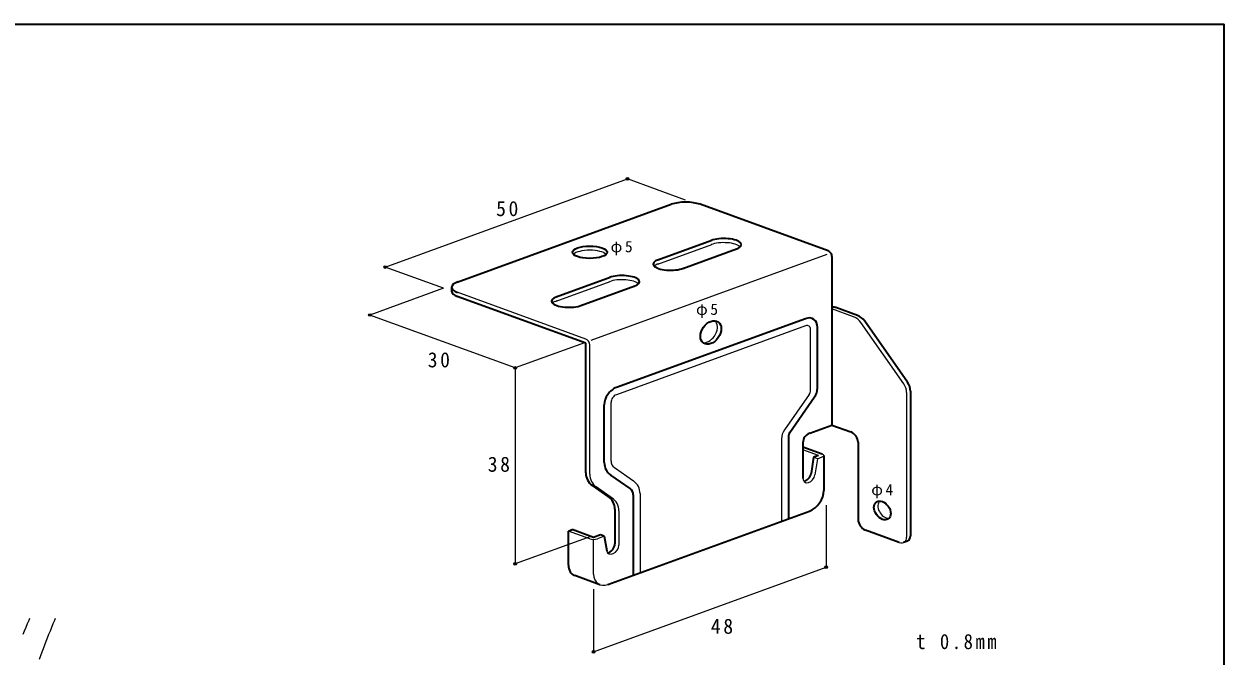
# Model space of a CAD drawing. Units: millimetres on the paper. Extents: x -405 to 411, y -913 to 286.
# Drawn here: x 178.2 to 410.9, y -760.5 to -637.7 of the extents above; entities that cross this region are included whole.
import ezdxf

# ---------------------------------------------------------------- set-up
doc = ezdxf.new("R2010")
doc.units = ezdxf.units.MM
doc.header["$PDMODE"] = 32
doc.header["$PDSIZE"] = 0.5
for name, color, linetype, lineweight in [('0-1_本体', 7, 'Continuous', 35), ('0-8_寸法線', 4, 'Continuous', 18), ('F-0_枠図面', 4, 'Continuous', 18)]:
    doc.layers.add(name, color=color, linetype=linetype, lineweight=lineweight)
doc.styles.add('ＭＳ ゴシック', font='')
doc.styles.get('ＭＳ ゴシック').set_extended_font_data('MS Gothic')

msp = doc.modelspace()

# ---------------------------------------------------------------- linework, layer by layer
at = {"layer": '0-1_本体'}
for p, q in [((262.219, -687.786), (303.706, -672.686)), ((334.151, -681.715), (309.344, -672.686)), ((301.145, -683.468), (311.599, -679.663)), ((305.961, -685.136), (316.415, -681.331)), ((334.903, -682.789), (334.903, -715.489)), ((281.412, -690.651), (291.866, -686.846)), ((286.227, -692.318), (296.681, -688.513)), ((261.141, -688.961), (261.141, -689.561)), ((287.167, -699.616), (262.219, -690.536)), ((334.903, -692.578), (334.9, -692.577)), ((334.903, -692.987), (334.9, -692.988)), ((339.837, -694.237), (335.649, -692.713)), ((329.737, -694.869), (293.087, -708.209)), ((349.581, -707.206), (341.269, -695.336)), ((332.084, -708.326), (332.084, -696.513)), ((287.167, -724.755), (287.167, -699.616)), ((350.123, -708.927), (350.123, -736.982)), ((290.738, -722.759), (290.738, -711.564)), ((326.717, -716.937), (331.542, -710.047)), ((330.581, -717.062), (334.903, -715.489)), ((334.9, -715.488), (338.565, -716.821)), ((326.446, -717.797), (326.446, -733.667)), ((329.265, -718.941), (329.265, -725.791)), ((339.975, -718.835), (339.975, -733.835)), ((333.024, -721.126), (329.265, -719.758)), ((332.272, -721.399), (331.337, -721.74)), ((333.335, -721.399), (333.335, -728.16)), ((331.337, -721.74), (330.845, -724.886)), ((295.736, -727.821), (292.017, -725.217)), ((291.526, -729.369), (288.446, -727.212)), ((296.376, -729.05), (296.376, -744.612)), ((291.456, -746.402), (330.516, -732.186)), ((292.805, -731.826), (292.805, -738.514)), ((283.784, -736.038), (284.536, -735.764)), ((283.784, -736.038), (284.348, -735.833)), ((283.784, -742.64), (283.784, -736.038)), ((290.734, -737.065), (289.982, -736.792)), ((290.734, -737.065), (291.226, -739.853)), ((347.962, -738.242), (341.384, -735.848)), ((349.535, -737.987), (348.758, -738.27)), ((289.896, -746.446), (285.01, -744.667))]:
    msp.add_line(p, q, dxfattribs=at)
at = {"layer": '0-1_本体', "color": 4, "lineweight": 18}
for p, q in [((301.145, -684.268), (311.599, -680.463)), ((333.917, -682.411), (288.11, -699.084)), ((281.412, -691.451), (291.866, -687.646)), ((287.167, -698.816), (262.219, -689.736)), ((339.086, -694.511), (334.9, -692.988)), ((348.829, -707.48), (340.517, -695.609)), ((329.735, -696.27), (293.087, -709.609)), ((330.769, -708.698), (330.769, -696.993)), ((287.919, -725.028), (287.919, -699.89)), ((330.498, -709.559), (325.673, -716.448)), ((349.372, -709.201), (349.372, -737.255)), ((292.053, -722.482), (292.053, -711.085)), ((325.131, -718.169), (325.131, -734.146)), ((332.272, -721.399), (329.265, -720.305)), ((292.693, -723.71), (296.412, -726.315)), ((332.088, -722.014), (331.337, -721.74)), ((332.088, -722.014), (331.597, -725.159)), ((332.088, -722.014), (333.024, -721.673)), ((292.278, -729.642), (289.198, -727.486)), ((297.692, -728.772), (297.692, -744.133)), ((293.557, -732.099), (293.557, -738.787)), ((287.919, -737.543), (283.784, -736.038)), ((290.734, -737.065), (289.422, -737.543)), ((288.671, -744.418), (288.671, -737.816))]:
    msp.add_line(p, q, dxfattribs=at)
at = {"layer": '0-1_本体'}
msp.add_lwpolyline([(289.982, -736.792), (288.671, -737.269), (284.536, -735.764)], dxfattribs=at)
at = {"layer": '0-1_本体', "color": 6, "lineweight": 25}
for points in [[(179.277, -752.974), (179.111, -753.372), (178.826, -754.058), (178.542, -754.744), (178.26, -755.43), (177.981, -756.115)], [(184.277, -752.974), (184.111, -753.372), (183.826, -754.058), (183.542, -754.744), (183.26, -755.43), (182.981, -756.115), (182.706, -756.801), (182.435, -757.487), (182.169, -758.173), (181.91, -758.859), (181.657, -759.545), (181.412, -760.231), (181.176, -760.917)]]:
    msp.add_lwpolyline(points, dxfattribs=at)
at = {"layer": '0-1_本体', "color": 4, "lineweight": 18}
for centre, radius, start, end in [((338.06, -697.33), 3, 35, 70), ((346.372, -709.201), 3, 0, 35), ((329.269, -708.698), 1.5, 325, 0), ((328.131, -718.169), 3, 145, 180), ((293.553, -722.482), 1.5, 180, 235), ((290.919, -725.028), 3, 180, 235), ((294.692, -728.772), 3, 0, 55), ((290.557, -732.099), 3, 0, 55)]:
    msp.add_arc(centre, radius, start, end, dxfattribs=at)
at = {"layer": '0-1_本体'}
for centre, radius, start, end in [((338.811, -697.057), 3, 35, 70), ((347.123, -708.927), 3, 0, 35), ((329.084, -708.326), 3, 325, 0), ((327.946, -717.797), 1.5, 145, 180), ((331.265, -718.941), 2, 110, 180), ((293.738, -722.759), 3, 180, 235), ((290.167, -724.755), 3, 180, 235), ((294.876, -729.05), 1.5, 0, 55), ((289.805, -731.826), 3, 0, 55)]:
    msp.add_arc(centre, radius, start, end, dxfattribs=at)
for centre, major_axis, ratio, start_param, end_param in [((306.525, -673.712), (-4.037, 0), 0.355, 3.9394667, 5.4853113), ((313.948, -680.518), (-3.365, 0), 0.355, 2.3437186, 5.5352147), ((334.152, -682.515), (-0.532, 0.759), 0.7, 3.9268426, 5.4979354), ((303.612, -684.281), (-3.365, 0), 0.355, 5.4853113, 8.6768074), ((294.215, -687.701), (-3.365, 0), 0.355, 2.3437186, 5.5352147), ((265.178, -688.761), (-4.037, 0), 0.355, 5.4853113, 7.0810593), ((265.178, -689.561), (-4.037, 0), 0.355, 0, 0.797874), ((283.878, -691.463), (-3.365, 0), 0.355, 5.4853113, 8.6768074), ((334.903, -692.989), (1.063, 0), 0.364, 0.7770453, 1.5707963), ((329.735, -697.37), (1.661, 2.373), 0.7, 5.4976389, 7.0687317), ((293.087, -710.709), (1.661, 2.373), 0.7, 0.7849535, 2.3566391), ((338.565, -718.322), (-0.997, 1.424), 0.7, 3.9268426, 5.4979354), ((329.688, -725.09), (0.831, 1.186), 0.7, 3.7253078, 5.3233725), ((330.516, -729.186), (1.994, 2.847), 0.7, 3.927139, 5.4976389), ((341.384, -734.348), (-0.997, 1.424), 0.7, 0.7852499, 2.3563427), ((348.714, -736.469), (-0.997, 1.424), 0.7, 2.9783032, 3.927139), ((291.631, -738.942), (0.831, 1.186), 0.7, 3.7253078, 5.4979354), ((286.603, -741.612), (1.994, 2.847), 0.7, 2.3566391, 3.3264585)]:
    msp.add_ellipse(centre, major_axis=major_axis, ratio=ratio, start_param=start_param, end_param=end_param, dxfattribs=at)
for centre, major_axis, ratio in [((287.919, -681.989), (-3.365, 0), 0.355), ((311.411, -697.539), (1.434, 2.048), 0.7), ((344.673, -732.045), (-1.147, 1.638), 0.7)]:
    msp.add_ellipse(centre, major_axis=major_axis, ratio=ratio, dxfattribs=at)
at = {"layer": '0-1_本体', "color": 4, "lineweight": 18}
for centre, major_axis, ratio, start_param, end_param in [((287.919, -682.789), (-3.365, 0), 0.355, 3.483083, 5.941695), ((313.948, -681.318), (-3.365, 0), 0.355, 3.483083, 5.5352147), ((303.612, -685.081), (-3.365, 0), 0.355, 5.4853113, 5.941695), ((294.215, -688.501), (-3.365, 0), 0.355, 3.483083, 5.5352147), ((283.878, -692.263), (-3.365, 0), 0.355, 5.4853113, 5.941695), ((310.659, -697.266), (1.434, 2.048), 0.7, 3.5536969, 6.2422043), ((329.735, -697.37), (0.731, 1.044), 0.7, 5.4976389, 7.0687317), ((287.167, -699.616), (-0.532, 0.759), 0.7, 3.9268426, 5.4979354), ((293.087, -710.709), (0.731, 1.044), 0.7, 0.7852499, 2.3563427), ((332.272, -721.399), (1.063, 0), 0.364, 5.4977463, 7.0686244), ((330.44, -725.363), (0.831, 1.186), 0.7, 2.3563427, 5.3233725), ((345.425, -731.771), (-1.147, 1.638), 0.7, 0.0992084, 2.6715639), ((288.671, -737.269), (1.063, 0), 0.364, 3.9269945, 5.4977835), ((347.962, -736.742), (-0.997, 1.424), 0.7, 2.3560463, 3.927139), ((292.382, -739.215), (0.831, 1.186), 0.7, 2.5305821, 5.4979354), ((291.49, -743.39), (1.994, 2.847), 0.7, 2.3560463, 3.9152268)]:
    msp.add_ellipse(centre, major_axis=major_axis, ratio=ratio, start_param=start_param, end_param=end_param, dxfattribs=at)
at = {"layer": '0-8_寸法線'}
for p, q in [((248.254, -684.853), (295.239, -667.752)), ((306.525, -671.86), (295.239, -667.752)), ((259.54, -688.961), (248.254, -684.853)), ((259.54, -688.961), (245.274, -694.154)), ((273.464, -704.414), (245.274, -694.154)), ((286.907, -699.522), (273.464, -704.414)), ((273.464, -704.414), (273.464, -742.414)), ((333.776, -730.999), (333.776, -743.053)), ((288.135, -737.074), (273.464, -742.414)), ((288.671, -759.47), (333.776, -743.053))]:
    msp.add_line(p, q, dxfattribs=at)
msp.add_lwpolyline([(288.671, -747.28), (288.671, -747.416), (288.671, -759.47)], dxfattribs=at)
for p in [(295.239, -667.752), (248.254, -684.853), (245.274, -694.154), (273.464, -704.414), (273.464, -742.414), (333.776, -743.053), (288.671, -759.47)]:
    msp.add_point(p, dxfattribs=at)
at = {"layer": 'F-0_枠図面', "color": 7, "lineweight": 35}
for p in [(21.431, -637.729), (410.931, -912.729)]:
    msp.add_line(p, (410.931, -637.729), dxfattribs=at)

# ---------------------------------------------------------------- texts
at = {"layer": '0-8_寸法線', "color": 7, "attachment_point": 7, "style": 'ＭＳ ゴシック'}
for s, insert, char_height in [('\\T1.27;\\W0.95;50', (269.77, -675.03), 2.933), ('\\T1.22;φ5', (291.97, -682.584), 2.199), ('\\T1.22;φ5', (308.536, -694.733), 2.199), ('\\T1.27;\\W0.95;30', (256.507, -704.35), 2.933), ('\\T1.27;\\W0.95;38', (268.144, -724.595), 2.933), ('\\T1.22;φ4', (342.518, -729.699), 2.199), ('\\T1.27;\\W0.95;48', (311.423, -756.009), 2.933), ('\\T1.28;\\W0.9;t\\~0.8mm', (351.242, -758.975), 2.933)]:
    msp.add_mtext(s, dxfattribs=dict(at, insert=insert, char_height=char_height))

doc.saveas('drawing.dxf')
